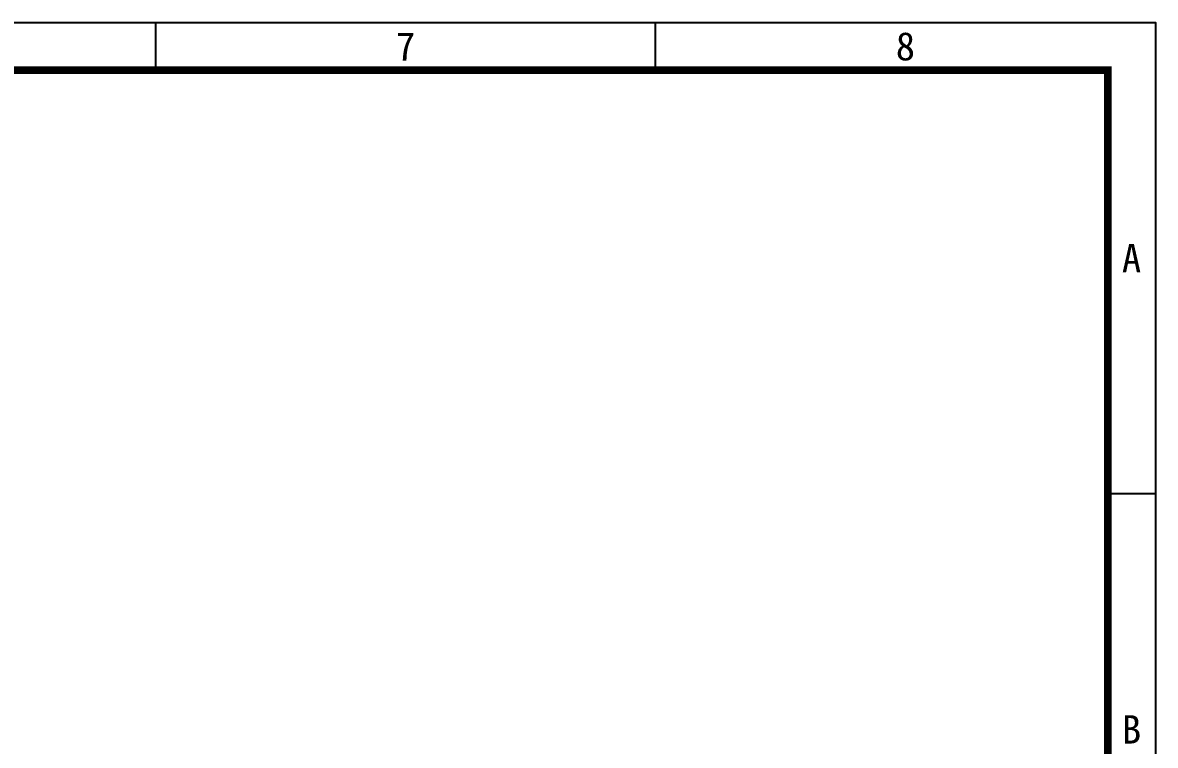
# Model space of a CAD drawing. Header units: millimetres. Extents: x 28 to 517, y 64 to 363.
# Drawn here: x 392.7 to 512.6, y 286.6 to 363.1 of the extents above; entities that cross this region are included whole.
import ezdxf
from ezdxf.enums import TextEntityAlignment as Align

# ---------------------------------------------------------------- set-up
doc = ezdxf.new("R2010")
doc.units = ezdxf.units.MM
doc.layers.add('图框', color=3, linetype='Continuous')
doc.styles.get("Standard").update_dxf_attribs({"font": 'SimSun.ttf'})

# ---------------------------------------------------------------- blocks, each defined once
blk = doc.blocks.new('*U41')
at = {"layer": '图框'}
for p, q in [((332.39, 294.21), (332.39, 299.25)), ((385.28, 294.21), (385.28, 299.25)), ((438.18, 249.37), (433.14, 249.37))]:
    blk.add_line(p, q, dxfattribs=at)
blk.add_lwpolyline([(15, 299.25), (438.18, 299.25), (438.18, 0), (15, 0), (15, 299.25)], dxfattribs=at)
at = {"layer": '图框', "const_width": 0.806}
blk.add_lwpolyline([(40.19, 5.04), (433.14, 5.04), (433.14, 294.21), (40.19, 294.21), (40.19, 5.04)], dxfattribs=at)
at = {"layer": '图框'}
for s, p in [('7', (358.83, 296.73)), ('8', (411.73, 296.73)), ('A', (435.66, 274.31)), ('B', (435.66, 224.44))]:
    blk.add_text(s, height=3, dxfattribs=at).set_placement(p, align=Align.MIDDLE)

msp = doc.modelspace()

# ---------------------------------------------------------------- block references
at = {"layer": '图框'}
msp.add_blockref('*U41', (74.42, 63.86), dxfattribs=at)

doc.saveas('drawing.dxf')
